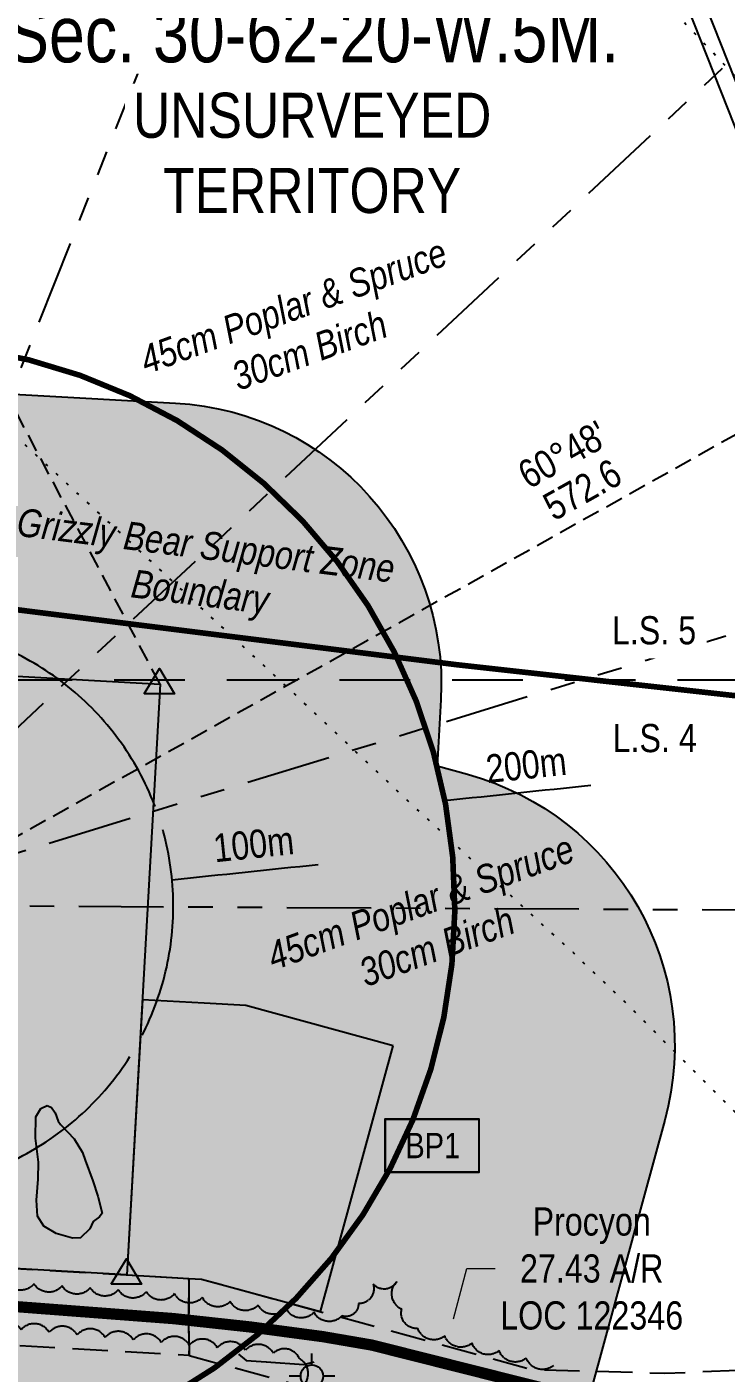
# Model space of a CAD drawing. Extents: x 492570 to 504268, y 6024618 to 6032974.
# Drawn here: x 500066.9 to 500315.1, y 6026521.9 to 6026999.6 of the extents above; entities that cross this region are included whole.
import ezdxf
from ezdxf.enums import TextEntityAlignment as Align

# ---------------------------------------------------------------- set-up
doc = ezdxf.new("R2010")
doc.units = 0
doc.header["$LTSCALE"] = 5
doc.header["$PDMODE"] = 34
doc.header["$PDSIZE"] = 0.03
for name, pattern in [('0', [1, 1, 0]), ('DASHDOT2', [12.7, 6.35, -3.175, 0, -3.175]), ('foc-ACCESSROAD', [3.75, 2.5, -1.25]), ('foc-BUFFER', [16.75, 15, -1.75]), ('foc-DOT', [1, 0.2, -0.8]), ('foc-DRILLPATH', [14.75, 6, -1.75, 1.75, -1.75, 1.75, -1.75]), ('foc-LSD', [8, 5, -3]), ('foc-TIELINE', [1.875, 1.25, -0.625])]:
    doc.linetypes.add(name, pattern=pattern)
doc.layers.get('Defpoints').update_dxf_attribs({"color": 9})
for name, color, linetype in [('AS-CABLE', 224, 'foc-CABLE'), ('AS-ROADS', 254, 'Continuous'), ('AS-WILDLIFE', 131, 'DASHDOT2'), ('AUX-BUFFER', 7, 'foc-BUFFER'), ('C-SYMBOL', 7, 'Continuous'), ('DETAIL-HZ-Existing', 8, 'foc-DOT'), ('F-AR', 190, 'foc-ACCESSROAD'), ('F-RW', 190, 'Continuous'), ('F-WS-S', 8, 'Continuous'), ('L-BD', 7, 'Continuous'), ('L-MON', 1, 'Continuous'), ('L-SECTION-LSD', 7, 'foc-LSD'), ('L-TIE', 7, 'foc-TIELINE'), ('L-UNS-T', 3, 'Continuous'), ('P-BUFFER-H 30m', 51, 'Continuous'), ('P-PDRILLPATH', 12, 'foc-DRILLPATH'), ('P-PROPOSED', 10, 'Continuous'), ('P-PROPOSED-H', 21, 'Continuous'), ('P-TEMP-BLOCKS', 250, 'Continuous'), ('P-TEMP-BLUE', 146, 'Continuous'), ('T-BUSH', 110, '0'), ('T-BUSH-T', 110, 'Continuous'), ('WETLAND', 143, 'Continuous')]:
    doc.layers.add(name, color=color, linetype=linetype)
doc.layers.add('F-AR-T', color=190, linetype='Continuous', lineweight=9)
doc.layers.add('P-TEMP-BLUE-H', color=7, linetype='Continuous', true_color=0x99e6ff)
doc.styles.add('100L', font='ARIALN.TTF', dxfattribs={"height": 11})
doc.styles.add('175L', font='ARIALN.TTF', dxfattribs={"height": 20})
doc.styles.add('240', font='ARIALN.TTF', dxfattribs={"height": 30})
doc.styles.add('80CG', font='ARIALN.TTF', dxfattribs={"height": 10})
doc.styles.add('80L', font='ARIALN.TTF', dxfattribs={"height": 10})
doc.styles.add('80LS', font='ARIALNI.TTF', dxfattribs={"height": 10})
doc.styles.add('foc-LtypeFont', font='ARIALN.TTF', dxfattribs={"height": 7.349999999999999})
doc.linetypes.add('foc-CABLE', pattern='A,2,-1,["C",foc-LtypeFont,S=0.2,R=0,X=-0.625,Y=-0.75],-1.239999999999999,8', length=12.24)
doc.dimstyles.new('CG2011', dxfattribs={"dimscale": 5, "dimtxt": 9, "dimasz": 2, "dimexe": 0.2, "dimexo": 0.0625, "dimgap": 0.5, "dimtad": 0, "dimtih": 1, "dimtoh": 1, "dimzin": 0, "dimdsep": 46, "dimtxsty": '80CG', "dimcen": 0.1, "dimse1": 1, "dimse2": 1, "dimclrd": 256, "dimclrt": 256, "dimaunit": 1, "dimadec": 4, "dimazin": 0, "dimtfac": 0.06, "dimtofl": 0, "dimtmove": 0, "dimatfit": 1, "dimfxl": 0.2, "dimtolj": 1, "dimtzin": 0, "dimlwd": -1, "dimarcsym": 0})
doc.dimstyles.new('Compass 5 000', dxfattribs={"dimscale": 5, "dimtxt": 9, "dimasz": 2, "dimexe": 0.2, "dimexo": 0.0625, "dimgap": 0.5, "dimtad": 0, "dimtih": 1, "dimtoh": 1, "dimzin": 0, "dimdsep": 46, "dimtxsty": '80CG', "dimcen": 0.1, "dimse1": 1, "dimse2": 1, "dimclrd": 256, "dimclrt": 256, "dimaunit": 1, "dimadec": 4, "dimazin": 0, "dimtfac": 0.06, "dimtofl": 0, "dimtmove": 0, "dimatfit": 1, "dimfxl": 0.2, "dimtolj": 1, "dimtzin": 0, "dimlwd": -1, "dimarcsym": 0})

# ---------------------------------------------------------------- blocks, each defined once
blk = doc.blocks.new('TRIA')
blk.add_hatch(color=255).paths.add_polyline_path([(-0.0414550714867801, 1.521379340009161), (-1.474693147280959, -0.867350786313807), (1.391783004306489, -0.867350786313807)])
blk = doc.blocks.new('TRIAA')
blk.add_blockref('TRIA', (0, 0))
blk = doc.blocks.new('TRIB')
at = {"color": 1}
blk.add_lwpolyline([(-1.121455071486707, -0.6673507863138184), (-0.0414550714867801, 1.132649213686192), (1.038544928513147, -0.6673507863138184)], close=True, dxfattribs=at)
blk = doc.blocks.new('TRIBB')
blk.add_blockref('TRIB', (0, 0))
blk = doc.blocks.new('TRICC')
for name in ['TRIAA', 'TRIBB']:
    blk.add_blockref(name, (0, 0))
blk = doc.blocks.new('plspike')
blk.add_blockref('TRICC', (0, 0))
blk = doc.blocks.new('STRIA')
blk.add_hatch(color=255).paths.add_polyline_path([(-0.0414550714867801, 1.521379340009161), (-1.474693147280959, -0.867350786313807), (1.391783004306489, -0.867350786313807)])
blk = doc.blocks.new('STRIAA')
blk.add_blockref('STRIA', (0, 0))
blk = doc.blocks.new('STRIB')
at = {"color": 1}
blk.add_solid([(-1.121455071486707, -0.6673507863138184), (-0.0414550714867801, 1.132649213686192), (1.038544928513147, -0.6673507863138184)], dxfattribs=at)
blk = doc.blocks.new('STRIBB')
blk.add_blockref('STRIB', (0, 0))
blk = doc.blocks.new('STRICC')
for name in ['STRIAA', 'STRIBB']:
    blk.add_blockref(name, (0, 0))
blk = doc.blocks.new('fdspike')
blk.add_blockref('STRICC', (0, 0))
blk = doc.blocks.new('*D74')
at = {"layer": 'Defpoints', "color": 0, "transparency": 16777216}
for p in [(500215.7718497535, 6026531.519706684), (500216.7654518192, 6026531.253865927), (500209.686273427, 6026504.794844543)]:
    blk.add_point(p, dxfattribs=at)
at = {"layer": 'F-AR-T', "transparency": 16777216}
for p, q in [((500218.3564649628, 6026541.179922221), (500223.1153580738, 6026558.966683285)), ((500223.1153580738, 6026558.966683285), (500233.1153580738, 6026558.966683285)), ((500206.1080561519, 6026495.400469762), (500203.5234409428, 6026485.740254225))]:
    blk.add_line(p, q, dxfattribs=at)
for points in [[(500216.74642904, 6026541.610691423), (500219.9665008858, 6026540.74915302), (500215.7718497535, 6026531.519706684)], [(500204.498020229, 6026495.831238964), (500207.7180920749, 6026494.969700561), (500208.6926713613, 6026505.060685299)]]:
    blk.add_solid(points, dxfattribs=at)
at = {"layer": 'F-AR-T', "transparency": 16777216, "insert": (500267.4161766287, 6026558.966683285), "char_height": 10, "attachment_point": 5, "style": '80CG'}
blk.add_mtext('\\A1;Procyon\\P27.43 A/R\\PLOC 122346', dxfattribs=at)
blk = doc.blocks.new('GABD')
for p, q in [((0, 0.8077887898252811), (0, 1.615577579648743)), ((-0.8077887898243716, 0), (-1.615577579648743, 0)), ((1.615577579648743, 0), (0.8077887898243716, 0)), ((0, -0.8077887898252811), (0, -1.615577579648743))]:
    blk.add_line(p, q)
blk.add_circle((0, 0), 0.8)
blk = doc.blocks.new('Temp_Area5')
at = {"true_color": 0x99e6ff}
h = blk.add_hatch(color=141, dxfattribs=at)
h.dxf.hatch_style = 1
h.paths.add_polyline_path([(-16.82711371331243, -9.436567862801894), (16.33187767662457, -9.436567862801894), (16.33187767662457, 9.053714016554295), (-16.82711371331243, 9.053714016554295)])
at = {"color": 250}
for points in [[(-17.02711371331247, -9.636567862801712), (16.53187767662462, -9.636567862801712), (16.53187767662462, 9.253714016554113), (-17.02711371331247, 9.253714016554113)], [(-16.92711371331245, -9.536567862801803), (16.43187767662459, -9.536567862801803), (16.43187767662459, 9.153714016554204), (-16.92711371331245, 9.153714016554204)]]:
    blk.add_lwpolyline(points, close=True, dxfattribs=at)
at = {"color": 250, "style": '80L'}
blk.add_attdef('TEMPORARY', text='', height=9, dxfattribs=at).set_placement((0.001048257894581184, -0.1484938545327168), align=Align.MIDDLE_CENTER)

msp = doc.modelspace()

# ---------------------------------------------------------------- hatches: boundary and pattern name
at = {"layer": 'P-BUFFER-H 30m'}
h = msp.add_hatch(color=256, dxfattribs=at)
h.dxf.hatch_style = 1
edge = h.paths.add_edge_path()
edge.add_line((500212.5608724068, 6026737.351633638), (500223.3037678244, 6026734.413624844))
edge.add_arc((500196.9382626591, 6026638.007560627), 99.94633100035736, -15.295460538249415, 74.70453946071763, ccw=False)
edge.add_line((500293.3443268763, 6026611.642055463), (500267.5588628262, 6026517.35692466))
edge.add_arc((500171.1527986091, 6026543.722429823), 99.9463310000498, 254.70453946168328, 344.70453946174183, ccw=False)
edge.add_line((500144.7872934454, 6026447.316365606), (500112.7462786423, 6026456.079066869))
edge.add_line((500112.7462786423, 6026456.079066869), (500096.8297106542, 6026456.971571152))
edge.add_line((500096.8297106542, 6026456.971571152), (499837.3870142811, 6026471.439717744))
edge.add_arc((499842.9519999998, 6026571.230999999), 99.94633099912883, 176.8161570979199, 266.8081351912604, ccw=False)
edge.add_line((499743.1599395756, 6026576.782014017), (499754.8169395778, 6026786.343014018))
edge.add_arc((499854.6090000013, 6026780.792000001), 99.94633099910538, 86.81151094927668, 176.8161570989638, ccw=False)
edge.add_line((499860.1681061985, 6026880.583609962), (500119.6321061985, 6026866.129609961))
edge.add_arc((500114.0730000013, 6026766.338), 99.94633099940184, -3.1852507647082007, 86.81151094924343, ccw=False)
edge.add_line((500213.8649239967, 6026760.78453391), (500212.5608724065, 6026737.351633638))
at = {"layer": 'P-PROPOSED-H'}
h = msp.add_hatch(color=256, dxfattribs=at)
h.dxf.hatch_style = 1
h.paths.add_polyline_path([(499921.1289463352, 6026777.132153144), (500114.1389737252, 6026766.329557858), (500102.4101293184, 6026556.77023248), (499921.1694980773, 6026566.914105391)])
at = {"layer": 'P-TEMP-BLUE-H'}
h = msp.add_hatch(color=256, dxfattribs=at)
h.dxf.hatch_style = 1
h.paths.add_polyline_path([(500196.9382626593, 6026638.007560627), (500144.6047147458, 6026652.319942727), (500129.7783444119, 6026653.128413845), (500107.8824889269, 6026654.356200193), (500102.41, 6026556.761999966), (500124.381, 6026555.53), (500128.8740000022, 6026555.285), (500171.1527986092, 6026543.722429823)])

# ---------------------------------------------------------------- linework, layer by layer
at = {"layer": 'AS-CABLE', "flags": 128}
msp.add_lwpolyline([(500141.993, 6026528.623), (500144.724, 6026526.42), (500151.7920000022, 6026525.932), (500151.801, 6026525.928), (500151.799, 6026525.909), (500165.201, 6026524.985), (500168.767, 6026525.898), (500168.77, 6026525.907)], dxfattribs=at)
at = {"layer": 'AS-ROADS', "const_width": 3.997853239999951, "flags": 128}
msp.add_lwpolyline([(500250.682, 6026516.41), (500189.346, 6026531.847), (500171.913, 6026534.844), (500146.277, 6026538.264), (500119.018, 6026541.235), (500056.1780000022, 6026546.018), (500005.132, 6026549.345), (499933.375, 6026552.626), (499845.3, 6026557.623), (499770.811, 6026562.068)], dxfattribs=at)
at = {"layer": 'AS-WILDLIFE', "const_width": 1.998941999999966, "flags": 128}
msp.add_lwpolyline([(500822.8809955556, 6026706.240338501), (500219.2011764993, 6026773.315879325), (499633.8172128827, 6026846.488866558), (499121.6062692378, 6027066.007825203), (498999.9441889883, 6027066.007806169)], dxfattribs=at)
at = {"layer": 'AUX-BUFFER', "color": 251, "linetype": 'foc-BUFFER', "const_width": 1.99892661999998, "flags": 128}
msp.add_lwpolyline([(500029.9755603327, 6026887.15928192), (499951.5929299702, 6026891.53203398, 1.000541562565846), (499929.3786570988, 6026492.364371736), (500007.729627755, 6026487.993371213, 1.00046220934177)], format="xyb", close=True, dxfattribs=at)
at = {"layer": 'AUX-BUFFER', "color": 251, "linetype": 'foc-BUFFER', "flags": 128}
msp.add_lwpolyline([(500024.4308544182, 6026787.366868287), (499946.0258544164, 6026791.740868288, 1.000541562585841), (499934.8917033089, 6026592.158536905), (500013.2967033088, 6026587.784536905, 1.000541562577934), (500024.4308544181, 6026787.366868284)], format="xyb", dxfattribs=at)
at = {"layer": 'DETAIL-HZ-Existing', "flags": 128}
for points in [[(501045.3506464675, 6026245.986734822), (501042.9631548773, 6026248.313664637), (500983.613821062, 6026306.033403657), (500963.8173839899, 6026325.26669854), (500943.8608607625, 6026344.679966303), (500923.7143028934, 6026364.343079085), (500903.9578450987, 6026383.626379093), (500884.1713535632, 6026402.919550636), (500864.544956431, 6026422.002987673), (500825.1321442264, 6026460.379492573), (500805.2956535667, 6026479.722846049), (500785.4992336879, 6026498.896053341), (500725.7299019904, 6026556.805679857), (500706.0535272752, 6026575.859082773), (500686.1870111374, 6026595.122281848), (500666.8805275937, 6026614.685738181), (500647.8037467083, 6026634.869292538), (500628.8070324214, 6026654.88280969), (500609.5101636568, 6026675.22627498), (500590.7435494135, 6026695.13995226), (500571.7768367151, 6026714.993486228), (500552.6501324534, 6026735.006971722), (500514.6066305744, 6026775.194099521), (500495.5899853081, 6026795.127724827), (500476.513229846, 6026815.201175714), (500457.4465070615, 6026835.324778171), (500419.5031407807, 6026875.261914887), (500400.45640309, 6026895.345479438), (500381.2796247776, 6026915.578990641), (500343.3960715111, 6026955.826203563), (500324.4293565708, 6026975.859799874), (500305.1826100828, 6026995.993263857), (500267.2391728073, 6027036.010338635), (500248.252474252, 6027056.05404341), (500229.1056833013, 6027076.177487248), (500191.2623413377, 6027116.124769218), (500171.8354665107, 6027136.618074282), (500153.2088831203, 6027156.311918969), (500133.7921028059, 6027176.335280756), (500094.6591625708, 6027215.072068973), (500074.83273136, 6027234.405368902), (500054.9162155972, 6027253.628599104), (500015.3534056189, 6027291.945250051), (499995.446870126, 6027311.378480604), (499975.5503724589, 6027330.711768498), (499955.683973033, 6027349.815041363), (499914.5015945347, 6027386.591192886), (499893.4653464067, 6027405.154109217), (499873.6090208442, 6027424.017513135), (499853.7326095089, 6027443.13080066), (499833.8161145963, 6027462.394054292), (499814.0396391207, 6027481.617444344), (499794.1530882614, 6027500.940732632), (499774.4566195152, 6027520.334086016), (499754.7601165303, 6027539.607466776), (499734.8536157496, 6027558.920778948), (499715.0071409763, 6027578.174201199), (499694.6108147856, 6027596.927263993), (499673.4848288822, 6027614.760062694), (499653.2188799894, 6027632.64329848), (499633.632210888, 6027652.236756958), (499594.5191420021, 6027691.093678984), (499575.0025674945, 6027710.627076874), (499555.9357528728, 6027730.79073613), (499536.0892812582, 6027750.024021276), (499515.7931092015, 6027768.507161406), (499495.8065086876, 6027788.030490091), (499476.5698922584, 6027807.744088896), (499437.8167151919, 6027846.821071545), (499418.3300777933, 6027866.654560773), (499380.2265785031, 6027906.601733485), (499371.853597244, 6027915.418964774)], [(500670.9348292135, 6026245.877199983), (500662.3683850836, 6026254.856625547), (500624.6049665964, 6026295.063881209), (500606.6185089582, 6026314.097795752), (500586.5215408274, 6026335.110961769), (500567.304779865, 6026355.26444936), (500549.2183915995, 6026374.328287162), (500529.2613172886, 6026395.351514732), (500511.2649447531, 6026414.295456214), (500490.707710546, 6026435.818489104), (500471.8011534338, 6026455.572072806), (500434.7479843555, 6026494.73951434), (500414.7909036416, 6026515.962858847), (500395.9642173126, 6026535.896351348), (500357.5609908925, 6026575.283280479), (500337.9344377216, 6026594.8967226), (500319.7083107882, 6026613.140530651), (500298.9113439452, 6026633.933497023), (500279.2947771677, 6026653.506802763), (500260.7888775524, 6026671.120609751), (500239.6124312641, 6026690.493382371), (500219.4562556729, 6026708.99641149), (500199.6301340957, 6026727.359680769), (500178.1233138855, 6026747.642449829), (500159.3873980123, 6026765.216047612), (500118.684866835, 6026802.812280777), (500098.3485594255, 6026821.645305376), (500077.1319988628, 6026841.258170109), (500057.0957816909, 6026859.821337409), (500037.1694660329, 6026878.704599808), (500016.812853681, 6026898.477644645), (499997.3764197995, 6026917.581059529), (499977.7398260136, 6026937.164456215), (499959.0535175143, 6026955.888274601), (499938.6866855987, 6026976.301347582), (499919.0700743024, 6026995.834815728), (499899.3535024058, 6027015.368148202), (499880.7573675282, 6027033.711862094), (499861.1408521142, 6027052.985324986), (499840.2939343731, 6027073.528257869), (499801.8012324132, 6027111.265333589), (499782.0547387595, 6027130.548712443), (499742.8516710434, 6027169.465537066), (499722.1646590856, 6027190.36862024), (499702.8179935773, 6027209.95218577), (499684.8518928862, 6027228.146115065), (499663.8747943697, 6027249.219055745), (499645.468598929, 6027267.65284394), (499605.7951505583, 6027307.749547239), (499586.1584213531, 6027327.562957504), (499566.7119331965, 6027346.936370473), (499528.0589922207, 6027385.243357146), (499507.952290121, 6027405.276685351), (499488.3357147972, 6027424.76005087), (499469.3994184141, 6027443.623771668), (499429.6759107322, 6027483.580374939), (499410.0792993643, 6027503.153869025), (499391.2030327056, 6027521.827528786), (499371.3764570426, 6027541.410900732), (499351.109620715, 6027561.654017368), (499312.9166742302, 6027600.051227273), (499292.6398523476, 6027620.384510726), (499273.1232827599, 6027639.867899998), (499224.0669886337, 6027688.241423654), (499216.9446884923, 6027695.249063098)]]:
    msp.add_lwpolyline(points, dxfattribs=at)
at = {"layer": 'F-AR', "flags": 128}
msp.add_lwpolyline([(500124.381, 6026555.53), (500124.4407346779, 6026528.200389299), (499921.1747949049, 6026539.4556242), (499921.1694980773, 6026566.914105391), (500124.381, 6026555.53)], close=True, dxfattribs=at)
msp.add_lwpolyline([(500822.959637527, 6026477.2306035), (500768.7978870969, 6026487.301225697), (500741.5958830959, 6026492.359048993), (500723.0489253501, 6026493.363240294), (500613.7200709209, 6026499.284558671), (500564.072237063, 6026499.501516759), (500556.9961761499, 6026499.532270816), (500435.5564693244, 6026500.061758105), (500424.2345060436, 6026500.111627991), (500407.6250912568, 6026499.385844797), (500398.3854690488, 6026498.982267755), (500390.2246627598, 6026498.626932696), (500302.3284601957, 6026494.788376009), (500248.4572817467, 6026496.197858744), (500240.2911592225, 6026496.411516753), (500184.7933803557, 6026511.581758996), (500124.441, 6026528.079), (500124.381, 6026555.53), (500128.8740000022, 6026555.285), (500246.263, 6026523.181), (500250.3591893945, 6026523.066135868), (500293.4046580265, 6026521.859067569), (500394.9094146309, 6026526.292833172), (500403.0793403299, 6026526.649578317), (500423.6956506865, 6026527.5502284), (500509.1741884834, 6026527.176989748), (500516.2531849266, 6026527.145561677), (500540.994806588, 6026527.037846969), (500548.0708248648, 6026527.007068148), (500614.5220581172, 6026526.716212128), (500723.0407884861, 6026520.839914272), (500744.8582210419, 6026519.658137486), (500770.2936746958, 6026514.928150416), (500822.9500542441, 6026505.137648975)], dxfattribs=at)
at = {"layer": 'F-RW'}
for points in [[(500386.035658221, 6026793.409181897), (500252.6187906704, 6027129.996898259), (500242.7418756785, 6027154.962119612), (500239.5220946265, 6027163.03854137), (500237.5491499763, 6027168.014498722), (500236.9018201343, 6027169.652738517), (500236.6906962652, 6027170.188278472), (500233.5874460117, 6027178.018449306), (500230.7476565116, 6027185.186001454), (500227.6497994281, 6027193.004769284), (500218.0673245226, 6027217.176040608), (500215.0244076155, 6027224.852726868), (500212.1227133289, 6027232.175289732), (500209.0802835125, 6027239.851980134), (500203.5508383947, 6027253.801772162), (500188.8032249742, 6027253.79473569), (500185.4856127287, 6027262.164785052), (500182.4518877427, 6027269.818449083)], [(500203.7626959005, 6027269.825573696), (500206.7936898896, 6027262.178606877), (500210.2730513405, 6027253.399412262), (500215.6407479627, 6027239.855886964), (500218.6835975299, 6027232.179301004), (500221.5844848098, 6027224.856542094), (500224.6274126793, 6027217.18066075), (500234.2086958025, 6027193.012304978), (500237.3094840274, 6027185.189238954), (500240.1475900295, 6027178.02809497), (500243.2526036456, 6027170.192124892), (500243.4637283143, 6027169.65598484), (500244.1118777212, 6027168.023549818), (500246.0843623503, 6027163.047495242), (500249.3033374558, 6027154.971078021), (500259.1811057954, 6027130.005170383), (500391.5391563054, 6026796.081598535)]]:
    msp.add_lwpolyline(points, dxfattribs=at)
at = {"layer": 'L-SECTION-LSD', "flags": 128}
msp.add_lwpolyline([(500722.9134540795, 6026767.989248255), (499921.1307632097, 6026767.713573098)], dxfattribs=at)
at = {"layer": 'P-BUFFER-H 30m', "flags": 128}
msp.add_lwpolyline([(500212.5608724068, 6026737.351633638), (500223.3037678244, 6026734.413624844, -0.4142135623682421), (500293.3443268763, 6026611.642055463), (500267.5588628262, 6026517.35692466, -0.4142135623725459), (500144.7872934454, 6026447.316365606), (500112.7462786423, 6026456.079066869), (500096.8297106542, 6026456.971571152), (499837.3870142811, 6026471.439717744, -0.414172555371662), (499743.1599395756, 6026576.782014017), (499754.8169395778, 6026786.343014018, -0.4142373134629334), (499860.1681061985, 6026880.583609962), (500119.6321061985, 6026866.129609961, -0.4141970085094371), (500213.8649239967, 6026760.78453391), (500212.5608724065, 6026737.351633638)], format="xyb", dxfattribs=at)
at = {"layer": 'P-PDRILLPATH', "flags": 128}
for points in [[(499989.6992500314, 6026689.20802451), (500340.7099867599, 6027574.023846392), (500375.4888075231, 6032178.594520721)], [(499997.0038893732, 6026688.799190505), (500655.619548875, 6027304.335390924), (500690.3344587456, 6031784.838403529)], [(500004.3085287149, 6026688.390356501), (500974.915803985, 6026985.681755924), (501020.9980226884, 6031395.285584682)], [(500011.6131680567, 6026687.981522496), (501289.8822967422, 6026680.956377669), (501335.9316750966, 6031135.651791996)]]:
    msp.add_lwpolyline(points, dxfattribs=at)
at = {"layer": 'P-PROPOSED', "flags": 128}
msp.add_lwpolyline([(499921.1289463352, 6026777.132153144), (500114.1389737252, 6026766.329557858), (500102.4101293184, 6026556.77023248), (499921.1694980758, 6026566.914105392), (499921.1289463352, 6026777.132153144)], dxfattribs=at)
at = {"layer": 'P-TEMP-BLUE', "flags": 128}
msp.add_lwpolyline([(500196.9382626593, 6026638.007560627), (500144.6047147458, 6026652.319942727), (500129.7783444119, 6026653.128413845), (500107.8824889269, 6026654.356200193), (500102.41, 6026556.761999966), (500124.381, 6026555.53), (500128.8740000022, 6026555.285), (500171.1527986092, 6026543.722429823)], close=True, dxfattribs=at)
at = {"layer": 'T-BUSH', "flags": 128}
for points in [[(500253.8237837884, 6026524.607504752, -0.52056705), (500244.1821012837, 6026527.240117379, -0.52056705), (500234.5404187755, 6026529.872730007, -0.52056705), (500224.8987362691, 6026532.505342636, -0.52056705), (500215.2570537627, 6026535.137955263, -0.52056705), (500205.6153712563, 6026537.770567891, -0.52056705), (500199.9654383851, 6026544.547650884, -0.52056705), (500198.2226902558, 6026554.38917108, -0.52056705), (500189.8075961214, 6026553.460540003, -0.52056705), (500184.6072926487, 6026546.587551873, -0.52056705), (500178.7001592398, 6026542.226605966, -0.52056705), (500168.7864643267, 6026543.495993209, -0.52056705), (500158.8727694137, 6026544.765380452, -0.52056705), (500148.9590745024, 6026546.034767697, -0.52056705), (500139.0539157366, 6026547.367205007, -0.52056705), (500129.1595773246, 6026548.779564109, -0.52056705), (500119.2552319673, 6026550.097774597, -0.52056705), (500109.2850730771, 6026550.796789955, -0.52056705), (500099.3149141833, 6026551.495805315, -0.52056705), (500089.3447552913, 6026552.194820673, -0.52056705), (500079.3745963993, 6026552.893836032, -0.52056705), (500069.4044375073, 6026553.59285139, -0.52056705), (500059.4342786153, 6026554.29186675, -0.52056705), (500049.4624764438, 6026554.964114551, -0.52056705), (500039.4816829924, 6026555.489902421, -0.52056705), (500029.5008895411, 6026556.015690292, -0.52056705), (500019.5200960896, 6026556.541478162, -0.52056705), (500009.5393026383, 6026557.067266032, -0.52056705), (499999.5575446463, 6026557.574322259, -0.52056705), (499989.5755339399, 6026558.076470706, -0.52056705), (499979.5935232337, 6026558.578619154, -0.52056705), (499969.6115125292, 6026559.080767601, -0.52056705), (499959.6295018211, 6026559.582916048, -0.52056705), (499949.6474911148, 6026560.085064495, -0.52056705), (499939.6654804103, 6026560.587212943, -0.52056705), (499929.685564544, 6026561.124732529, -0.52056705), (499919.7140627728, 6026561.804323016, -0.52056705), (499909.7425610016, 6026562.483913504, -0.52056705), (499899.7710592304, 6026563.163503991, -0.52056705), (499889.799557461, 6026563.843094478, -0.52056705), (499879.828055688, 6026564.522684965, -0.52056705), (499869.8565539168, 6026565.202275453, -0.52056705), (499859.8850521456, 6026565.88186594, -0.52056705), (499849.9135503744, 6026566.561456429, -0.52056705), (499839.9398723691, 6026567.207073344, -0.52056705), (499829.9631587187, 6026567.805300371, -0.52056705), (499819.9864450682, 6026568.403527369, -0.52056705), (499810.0097314178, 6026569.001754367, -0.52056705), (499800.0330177692, 6026569.599981364, -0.52056705), (499790.056304117, 6026570.198208363, -0.52056705), (499780.0795904665, 6026570.796435361, -0.52056705), (499770.1028768161, 6026571.394662358, -0.52056705), (499760.125388686, 6026571.979825026, -0.52056705), (499750.1478731112, 6026572.564524744, -0.52056705), (499740.1703575365, 6026573.149224461, -0.52056705), (499730.1928419618, 6026573.733924178, -0.52056705), (499720.2153263871, 6026574.318623897, -0.52056705), (499710.2378108123, 6026574.903323614, -0.52056705), (499700.2602952376, 6026575.488023331, -0.52056705), (499690.2827796629, 6026576.072723049, -0.52056705), (499680.3052640882, 6026576.657422766, -0.52056705), (499670.3277485152, 6026577.242122484, -0.52056705), (499660.3502329405, 6026577.826822202, -0.52056705), (499650.372717364, 6026578.411521918, -0.52056705), (499640.3952017893, 6026578.996221635, -0.52056705), (499630.4176862145, 6026579.580921353, -0.52056705), (499620.4401706398, 6026580.165621071, -0.52056705), (499610.4626550651, 6026580.750320788, -0.52056705), (499600.4851394903, 6026581.335020506, -0.52056705), (499590.5076239156, 6026581.919720223, -0.52056705), (499580.5301083408, 6026582.504419941, -0.52056705), (499570.5525927661, 6026583.089119659, -0.52056705), (499560.5750771914, 6026583.673819376, -0.52056705), (499550.5975616167, 6026584.258519094, -0.52056705), (499540.6200460419, 6026584.843218811, -0.52056705), (499530.642530469, 6026585.427918527, -0.52056705), (499520.6650148943, 6026586.012618246, -0.52056705), (499510.6874993178, 6026586.597317964, -0.52056705), (499500.709983743, 6026587.182017681, -0.52056705), (499490.7324681683, 6026587.766717399, -0.52056705), (499480.7549525936, 6026588.351417117, -0.52056705), (499470.7774370189, 6026588.936116834, -0.52056705), (499460.7999214441, 6026589.520816552, -0.52056705), (499450.8224058694, 6026590.105516269, -0.52056705), (499440.8448902947, 6026590.690215986, -0.52056705), (499430.8673747199, 6026591.274915705, -0.52056705), (499420.8898591452, 6026591.859615422, -0.52056705), (499410.9123435704, 6026592.444315139, -0.52056705), (499400.9348279957, 6026593.029014857, -0.52056705), (499388.6444099171, 6026593.749254672, -0.52056705)], [(500248.3272699927, 6026506.963753774, 0.52056705), (500238.6864492417, 6026509.599520465, 0.52056705), (500229.0456284925, 6026512.235287157, 0.52056705), (500219.3334228417, 6026514.520975111, 0.52056705), (500209.430309251, 6026515.870431316, 0.52056705), (500206.5216302163, 6026509.240622009, 0.52056705), (500203.852192801, 6026500.040529029, 0.52056705), (500198.4341455484, 6026491.641871114, 0.52056705), (500189.6502878742, 6026493.382161064, 0.52056705), (500180.2852077399, 6026496.873287655, 0.52056705), (500170.9201276056, 6026500.364414248, 0.52056705), (500165.9303106945, 6026507.296692314, 0.52056705), (500164.744355604, 6026517.220713743, 0.52056705), (500163.5584005135, 6026527.144735172, 0.52056705), (500154.381880967, 6026528.959059109, 0.52056705), (500144.439756374, 6026529.981477447, 0.52056705), (500134.488678752, 6026530.913542348, 0.52056705), (500124.5376011262, 6026531.845607221, 0.52056705), (500114.5863318376, 6026532.775589008, 0.52056705), (500104.6322494781, 6026533.674997249, 0.52056705), (500094.6781671204, 6026534.574405489, 0.52056705), (500084.7240847591, 6026535.47381373, 0.52056705), (500074.7700023996, 6026536.37322197, 0.52056705), (500064.81592004, 6026537.272630211, 0.52056705), (500054.8539926338, 6026538.056907791, 0.52056705), (500044.8699133382, 6026538.516093398, 0.52056705), (500034.8858340427, 6026538.975279007, 0.52056705), (500024.9017547471, 6026539.434464616, 0.52056705), (500014.9176754534, 6026539.893650224, 0.52056705), (500004.934050606, 6026540.361976367, 0.52056705), (499994.953661607, 6026540.895386371, 0.52056705), (499984.973272608, 6026541.428796375, 0.52056705), (499974.992883609, 6026541.962206379, 0.52056705), (499965.01249461, 6026542.495616384, 0.52056705), (499955.0321056111, 6026543.029026388, 0.52056705), (499945.0517166121, 6026543.562436392, 0.52056705), (499935.0713276131, 6026544.095846396, 0.52056705), (499925.0902364604, 6026544.615873742, 0.52056705), (499915.1088256172, 6026545.129807961, 0.52056705), (499905.127414774, 6026545.643742152, 0.52056705), (499895.1460039308, 6026546.157676401, 0.52056705), (499885.1645930876, 6026546.671610621, 0.52056705), (499875.1831822443, 6026547.185544841, 0.52056705), (499865.2017714011, 6026547.699479061, 0.52056705), (499855.2203605579, 6026548.213413281, 0.52056705), (499845.2389497147, 6026548.727347502, 0.52056705), (499835.2606554429, 6026549.295226621, 0.52056705), (499825.2864680103, 6026549.934191326, 0.52056705), (499815.3122805791, 6026550.573156028, 0.52056705), (499805.338093148, 6026551.212120731, 0.52056705), (499795.3639057169, 6026551.851085436, 0.52056705), (499785.3897182858, 6026552.490050139, 0.52056705), (499775.4155308546, 6026553.129014842, 0.52056705), (499765.4343434554, 6026553.63837131, 0.52056705), (499755.4493563976, 6026554.077375022, 0.52056705), (499745.4643693416, 6026554.516378732, 0.52056705), (499735.4793822819, 6026554.955382444, 0.52056705), (499725.494395224, 6026555.394386155, 0.52056705), (499715.5094081662, 6026555.833389866, 0.52056705), (499705.5244211084, 6026556.272393577, 0.52056705), (499695.5394340505, 6026556.711397287, 0.52056705), (499685.5544469926, 6026557.150400999, 0.52056705), (499675.5694599348, 6026557.58940471, 0.52056705), (499665.584472877, 6026558.028408421, 0.52056705), (499655.599485821, 6026558.467412132, 0.52056705), (499645.6144987613, 6026558.906415843, 0.52056705), (499635.6295117034, 6026559.345419554, 0.52056705), (499625.6445246456, 6026559.784423265, 0.52056705), (499615.6595375878, 6026560.223426976, 0.52056705), (499605.6745505299, 6026560.662430687, 0.52056705), (499595.6895634721, 6026561.101434398, 0.52056705), (499585.7045764142, 6026561.540438109, 0.52056705), (499575.7195893564, 6026561.97944182, 0.52056705), (499565.7346023004, 6026562.418445531, 0.52056705), (499555.7496152425, 6026562.857449242, 0.52056705), (499545.7646281829, 6026563.296452953, 0.52056705), (499535.779641125, 6026563.735456664, 0.52056705), (499525.7946540672, 6026564.174460376, 0.52056705), (499515.8096670093, 6026564.613464086, 0.52056705), (499505.8246799515, 6026565.052467797, 0.52056705), (499495.8396928936, 6026565.491471509, 0.52056705), (499485.8547058358, 6026565.930475219, 0.52056705), (499475.8697187798, 6026566.369478931, 0.52056705), (499465.8847317219, 6026566.808482641, 0.52056705), (499455.8997446623, 6026567.247486353, 0.52056705), (499445.9147576044, 6026567.686490064, 0.52056705), (499435.9297705466, 6026568.125493774, 0.52056705), (499425.9447834888, 6026568.564497486, 0.52056705), (499415.9597964309, 6026569.003501196, 0.52056705), (499405.974809373, 6026569.442504908, 0.52056705), (499395.9898223152, 6026569.881508619, 0.52056705), (499390.1672988867, 6026570.137503883, 0.52056705)]]:
    msp.add_lwpolyline(points, format="xyb", dxfattribs=at)
at = {"layer": 'WETLAND'}
msp.add_lwpolyline([(500074.0298960393, 6026616.84432323), (500075.5811072515, 6026616.188729296), (500076.9232949195, 6026614.225677579), (500078.0082165258, 6026611.254744204), (500078.754777382, 6026610.132421099), (500083.618014221, 6026604.981717153), (500086.6123670466, 6026600.206775368), (500087.5463544952, 6026597.517436328), (500090.3280430913, 6026590.163542128), (500092.0572479326, 6026584.637984586), (500093.655792239, 6026578.679898459), (500092.6925124871, 6026577.366093994), (500090.4519207492, 6026575.730147867), (500089.2394842481, 6026573.122812577), (500085.9008975824, 6026569.883358169), (500083.0444055948, 6026569.802263862), (500077.2787103896, 6026571.496794998), (500072.9169329183, 6026574.088820803), (500070.6731960559, 6026577.598614872), (500070.2253580595, 6026583.303489151), (500070.8714600118, 6026590.754696334), (500070.9868106894, 6026596.761438702), (500069.8865793535, 6026605.306585907), (500070.1001522664, 6026612.888453528), (500071.8757772669, 6026615.797656955), (500074.0298960393, 6026616.84432323)], close=True, dxfattribs=at)

# ---------------------------------------------------------------- block references
at = {"layer": 'F-WS-S', "xscale": 4.997316549999959, "yscale": 4.997316549999959, "zscale": 4.999999999999934}
msp.add_blockref('GABD', (500168.0813681039, 6026520.786068906), dxfattribs=at)
at = {"layer": 'L-MON', "xscale": 4.997316549999955, "yscale": 4.997316549999955, "zscale": 4.999999999999932}
for name, p in [('plspike', (500114.1389737252, 6026766.329557858)), ('plspike', (500102.4101293184, 6026556.77023248)), ('fdspike', (500124.441, 6026528.079))]:
    msp.add_blockref(name, p, dxfattribs=at)
at = {"layer": 'P-TEMP-BLOCKS', "xscale": 0.99946331, "yscale": 0.99946331, "zscale": 0.99946331}
msp.add_blockref('Temp_Area5', (500210.9945163256, 6026602.801643942), dxfattribs=at).add_auto_attribs({'TEMPORARY': 'BP1'})

# ---------------------------------------------------------------- texts
at = {"layer": 'AS-WILDLIFE', "insert": (500129.2393211199, 6026805.93595923), "char_height": 9.98934593908998, "attachment_point": 5, "rotation": 352.8749844465819, "style": '240', "bg_fill": 1, "box_fill_scale": 1.2, "bg_fill_color": 51, "bg_fill_transparency": 0}
msp.add_mtext_dynamic_manual_height_columns('{\\fArial Narrow|b0|i1|c0|p34;Grizzly Bear Support Zone Boundary}', width=134.7343354570565, gutter_width=44.97584894999983, heights=[0], dxfattribs=at)
at = {"layer": 'AUX-BUFFER', "char_height": 9.994633099999996, "attachment_point": 1, "rotation": 5.997575623128617, "style": '80L'}
for s, insert in [('200m', (500229.38701837, 6026741.216108014)), ('100m', (500132.5999396746, 6026713.090220227))]:
    msp.add_mtext_dynamic_manual_height_columns(s, width=34.23454800280308, gutter_width=225, heights=[0], dxfattribs=dict(at, insert=insert))
at = {"layer": 'L-BD', "style": '80L'}
for s, p in [("60°48'", (500257.1304108372, 6026847.890871594)), ('572.6', (500264.0784065544, 6026835.458255185))]:
    msp.add_text(s, height=9.994633099999986, rotation=29.19869999998967, dxfattribs=at).set_placement(p, align=Align.MIDDLE)
at = {"layer": 'T-BUSH-T', "insert": (500159.7733387811, 6026905.247992871), "char_height": 9.994633099999897, "width": 114.3701000752689, "attachment_point": 2, "rotation": 20.000000000000007, "style": '80LS'}
msp.add_mtext('45cm Poplar & Spruce\\P30cm Birch', dxfattribs=at)
at = {"layer": 'T-BUSH-T', "char_height": 9.994633099999897, "attachment_point": 1, "rotation": 20.000000000000007, "style": '80LS', "bg_fill": 1, "bg_fill_color": 51, "bg_fill_transparency": 0}
for s, insert, width, box_fill_scale in [('45cm Poplar & Spruce', (500151.118104328, 6026674.097610084), 114.3701000752689, 1.15), ('30cm Birch', (500183.7941976686, 6026668.220427153), 57.08162671967605, 1.25)]:
    msp.add_mtext(s, dxfattribs=dict(at, insert=insert, width=width, box_fill_scale=box_fill_scale))

# ---------------------------------------------------------------- dimensions: what is measured, and where the dimension line sits
at = {"layer": 'F-AR-T'}
dim = msp.add_linear_dim(base=(500215.7718497535, 6026531.519706684), p1=(500209.6862734269, 6026504.794844541), p2=(500216.7654518194, 6026531.253865927), angle=75.0212061952123, text='Procyon\\P27.43 A/R\\PLOC 122346', dimstyle='Compass 5 000', dxfattribs=at)
dim.commit()
dim.dimension.update_dxf_attribs({"geometry": '*D74', "text_midpoint": (500267.4161766287, 6026558.966683285), "dimtype": 161})

# ---------------------------------------------------------------- leaders
at = {"layer": 'AUX-BUFFER', "path_type": 1}
for points in [[(500215.2087704401, 6026725.092670601), (500267.0715411457, 6026730.541448734)], [(500118.4216917447, 6026696.966782813), (500170.2844624503, 6026702.415560946)]]:
    msp.add_leader(points, dimstyle='CG2011', override={"dimasz": 2, "dimgap": 0.5, "dimtad": 0}, dxfattribs=at)

# ---------------------------------------------------------------- next in the draw order: texts
at = {"layer": 'C-SYMBOL', "color": 3, "insert": (500168.2986892766, 6027040.398484825), "char_height": 19.99999999999967, "width": 215.984447476123, "attachment_point": 2, "style": '175L', "bg_fill": 3, "box_fill_scale": 1.2, "bg_fill_color": 256, "bg_fill_transparency": 0}
msp.add_mtext('Theor. S.W.1/4\\PSec. 30-62-20-W.5M.', dxfattribs=at)
at = {"layer": 'L-SECTION-LSD', "char_height": 9.994633099999886, "attachment_point": 1, "style": '100L', "bg_fill": 3, "box_fill_scale": 1.5, "bg_fill_color": 256, "bg_fill_transparency": 0}
for s, width, insert in [('\\pi1.7576;L.S. 5', 30.38482626744438, (500272.838305518, 6026790.51291297)), ('\\pi1.9849;L.S. 4', 30.5235044281872, (500272.838305518, 6026752.248748459))]:
    msp.add_mtext_dynamic_manual_height_columns(s, width=width, gutter_width=54.97048204999976, heights=[0], dxfattribs=dict(at, insert=insert))
at = {"layer": 'L-UNS-T', "color": 3, "insert": (500168.1664232989, 6026954.818298202), "char_height": 15.99999999999969, "attachment_point": 5, "style": '80L', "bg_fill": 3, "box_fill_scale": 1.2, "bg_fill_color": 256, "bg_fill_transparency": 0}
msp.add_mtext_dynamic_manual_height_columns('UNSURVEYED TERRITORY', width=126.4127790690445, gutter_width=47.49963453166698, heights=[0], dxfattribs=at)

# ---------------------------------------------------------------- next in the draw order: linework, layer by layer
at = {"layer": 'L-TIE', "flags": 128}
for points in [[(500114.1389737252, 6026766.329557858), (499900.9470000022, 6027169.778)], [(500018.9178073985, 6026687.572688491), (500518.503, 6026966.767000001)]]:
    msp.add_lwpolyline(points, dxfattribs=at)

doc.saveas('drawing.dxf')
